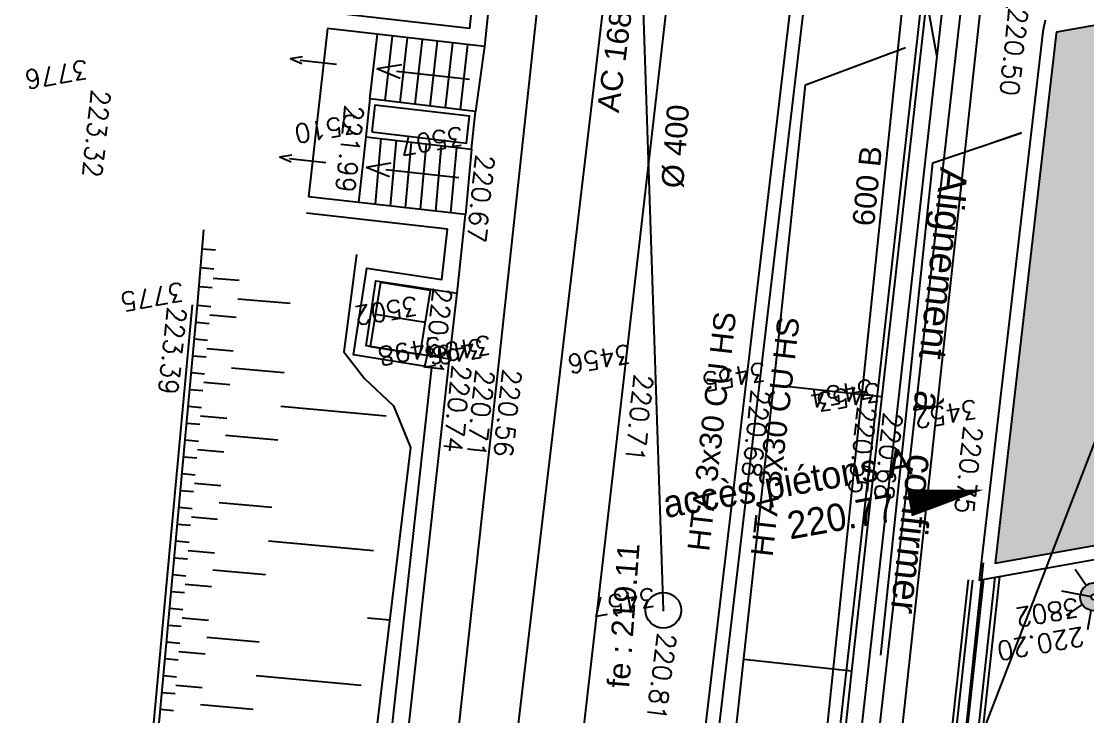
# Model space of a CAD drawing. Extents: x -2313930 to 3286427, y -3858277 to 2572692.
# Drawn here: x -11844 to -9903, y 1408 to 2674 of the extents above; entities that cross this region are included whole.
import ezdxf
from ezdxf.enums import TextEntityAlignment as Align
from ezdxf.lldxf.tags import DXFTag

# ---------------------------------------------------------------- set-up
doc = ezdxf.new("R2010")
doc.units = 0
for name, color, linetype, lineweight in [('_GAZELEC-RESERVATION 2', 132, 'Continuous', 18), ('Fond topo - P', 252, 'Continuous', 50), ('Fond topo - VOI', 252, 'Continuous', 25)]:
    doc.layers.add(name, color=color, linetype=linetype, lineweight=lineweight)
for name, color, linetype in [('AEP_SSL', 252, 'Continuous'), ('EDF_SSL', 252, 'Texte-Electricite'), ('Fond topo - AFF', 252, 'Continuous'), ('Fond topo - ALIGNEMENT_TXT', 252, 'Continuous'), ('Fond topo - ASS', 252, 'Continuous'), ('Fond topo - BAT_ANN', 252, 'Continuous'), ('Fond topo - CLO_MUR', 252, 'Continuous'), ('Fond topo - SIH', 252, 'Continuous'), ('Fond topo - TAL', 252, 'Continuous'), ('Fond topo - TAL_HAC', 252, 'Continuous'), ('Fond topo - Z_500', 252, 'Continuous'), ('GAZ_SSL', 252, 'Texte-GAZ'), ('prlm-VRD', 2, 'Continuous'), ('SA - bât A-B', 252, 'Continuous'), ('SA - clôture', 252, 'DIVISE2'), ('SA - ECL-réso', 252, 'Eclairage public'), ('SA - pouzzolane', 252, 'Continuous'), ('TELECOM_SSL', 252, 'Texte-Telecom'), ('UNITAIRE SSL', 252, 'UNITAIRE')]:
    doc.layers.add(name, color=color, linetype=linetype)
for name, color, linetype, plot in [('Fond topo - N', 252, 'Continuous', False), ('Fond topo - NCACHE', 252, 'Continuous', False), ('Fond topo - ZCACHE', 252, 'Continuous', False)]:
    doc.layers.add(name, color=color, linetype=linetype, plot=plot)
doc.styles.add('2000_ARIAL', font='arial.ttf', dxfattribs={"height": 0.4})
doc.styles.add('Arial', font='arial.ttf')
doc.styles.add('Lignes', font='arial.ttf', dxfattribs={"height": 0.35})
doc.styles.add('LignesA', font='arial.ttf', dxfattribs={"height": 0.35})
doc.styles.add('SIMPLEX', font='simplex_.ttf', dxfattribs={"height": 1.25})
doc.styles.add('TP-C_Autocad_Standard', font='simplex_.ttf', dxfattribs={"height": 1})
doc.styles.add('Tronçons', font='arial.ttf', dxfattribs={"height": 0.25})
tags = doc.linetypes.add('DIVISE2', pattern=[15.875, 6.35, -3.175, 0, -3.175, 0, -3.175]).pattern_tags.tags
tags[14:15] = [DXFTag(74, 4), DXFTag(75, 0), DXFTag(340, '0'), DXFTag(46, 0.0), DXFTag(50, 0.0), DXFTag(44, 0.0), DXFTag(45, 0.0)]
tags[12:13] = [DXFTag(74, 4), DXFTag(75, 0), DXFTag(340, '0'), DXFTag(46, 0.0), DXFTag(50, 0.0), DXFTag(44, 0.0), DXFTag(45, 0.0)]
tags[10:11] = [DXFTag(74, 4), DXFTag(75, 0), DXFTag(340, '0'), DXFTag(46, 0.0), DXFTag(50, 0.0), DXFTag(44, 0.0), DXFTag(45, 0.0)]
tags[8:9] = [DXFTag(74, 4), DXFTag(75, 0), DXFTag(340, '0'), DXFTag(46, 0.0), DXFTag(50, 0.0), DXFTag(44, 0.0), DXFTag(45, 0.0)]
tags[6:7] = [DXFTag(74, 4), DXFTag(75, 0), DXFTag(340, '0'), DXFTag(46, 0.0), DXFTag(50, 0.0), DXFTag(44, 0.0), DXFTag(45, 0.0)]
tags[4:5] = [DXFTag(74, 4), DXFTag(75, 0), DXFTag(340, '0'), DXFTag(46, 0.0), DXFTag(50, 0.0), DXFTag(44, 0.0), DXFTag(45, 0.0)]
tags = doc.linetypes.add('Eclairage public', pattern='A,5,-0.25,["ECL",Lignes,S=1,R=0,X=0,Y=-0.18],-1.25', length=6.5).pattern_tags.tags
tags[15:16] = [DXFTag(74, 4), DXFTag(75, 0), DXFTag(340, '0'), DXFTag(46, 0.0), DXFTag(50, 0.0), DXFTag(44, 0.0), DXFTag(45, 0.0)]
tags[4:5] = [DXFTag(74, 4), DXFTag(75, 0), DXFTag(340, '0'), DXFTag(46, 0.0), DXFTag(50, 0.0), DXFTag(44, 0.0), DXFTag(45, 0.0)]
tags = doc.linetypes.add('L16', pattern=[0.375, 0.3, -0.075]).pattern_tags.tags
tags[6:7] = [DXFTag(74, 4), DXFTag(75, 0), DXFTag(340, '0'), DXFTag(46, 0.0), DXFTag(50, 0.0), DXFTag(44, 0.0), DXFTag(45, 0.0)]
tags[4:5] = [DXFTag(74, 4), DXFTag(75, 0), DXFTag(340, '0'), DXFTag(46, 0.0), DXFTag(50, 0.0), DXFTag(44, 0.0), DXFTag(45, 0.0)]
tags = doc.linetypes.add('L8', pattern=[0.225, 0.15, -0.075]).pattern_tags.tags
tags[6:7] = [DXFTag(74, 4), DXFTag(75, 0), DXFTag(340, '0'), DXFTag(46, 0.0), DXFTag(50, 0.0), DXFTag(44, 0.0), DXFTag(45, 0.0)]
tags[4:5] = [DXFTag(74, 4), DXFTag(75, 0), DXFTag(340, '0'), DXFTag(46, 0.0), DXFTag(50, 0.0), DXFTag(44, 0.0), DXFTag(45, 0.0)]
tags = doc.linetypes.add('Texte-BT', pattern='A,5,-0.25,["BT",Lignes,S=1,R=0,X=0,Y=-0.18],-1.25', length=6.5).pattern_tags.tags
tags[15:16] = [DXFTag(74, 4), DXFTag(75, 0), DXFTag(340, '0'), DXFTag(46, 0.0), DXFTag(50, 0.0), DXFTag(44, 0.0), DXFTag(45, 0.0)]
tags[4:5] = [DXFTag(74, 4), DXFTag(75, 0), DXFTag(340, '0'), DXFTag(46, 0.0), DXFTag(50, 0.0), DXFTag(44, 0.0), DXFTag(45, 0.0)]
tags = doc.linetypes.add('Texte-Electricite', pattern='A,5,-0.25,["ELEC",Lignes,S=1,R=0,X=0,Y=-0.18],-1.25', length=6.5).pattern_tags.tags
tags[15:16] = [DXFTag(74, 4), DXFTag(75, 0), DXFTag(340, '0'), DXFTag(46, 0.0), DXFTag(50, 0.0), DXFTag(44, 0.0), DXFTag(45, 0.0)]
tags[4:5] = [DXFTag(74, 4), DXFTag(75, 0), DXFTag(340, '0'), DXFTag(46, 0.0), DXFTag(50, 0.0), DXFTag(44, 0.0), DXFTag(45, 0.0)]
tags = doc.linetypes.add('Texte-GAZ', pattern='A,5,-0.25,["GAZ",Lignes,S=1,R=0,X=0,Y=-0.18],-1.25', length=6.5).pattern_tags.tags
tags[15:16] = [DXFTag(74, 4), DXFTag(75, 0), DXFTag(340, '0'), DXFTag(46, 0.0), DXFTag(50, 0.0), DXFTag(44, 0.0), DXFTag(45, 0.0)]
tags[4:5] = [DXFTag(74, 4), DXFTag(75, 0), DXFTag(340, '0'), DXFTag(46, 0.0), DXFTag(50, 0.0), DXFTag(44, 0.0), DXFTag(45, 0.0)]
tags = doc.linetypes.add('Texte-HT', pattern='A,5,-0.25,["HT",Lignes,S=1,R=0,X=0,Y=-0.18],-1.25', length=6.5).pattern_tags.tags
tags[15:16] = [DXFTag(74, 4), DXFTag(75, 0), DXFTag(340, '0'), DXFTag(46, 0.0), DXFTag(50, 0.0), DXFTag(44, 0.0), DXFTag(45, 0.0)]
tags[4:5] = [DXFTag(74, 4), DXFTag(75, 0), DXFTag(340, '0'), DXFTag(46, 0.0), DXFTag(50, 0.0), DXFTag(44, 0.0), DXFTag(45, 0.0)]
tags = doc.linetypes.add('Texte-MT', pattern='A,5,-0.25,["MT",Lignes,S=1,R=0,X=0,Y=-0.18],-1.25', length=6.5).pattern_tags.tags
tags[15:16] = [DXFTag(74, 4), DXFTag(75, 0), DXFTag(340, '0'), DXFTag(46, 0.0), DXFTag(50, 0.0), DXFTag(44, 0.0), DXFTag(45, 0.0)]
tags[4:5] = [DXFTag(74, 4), DXFTag(75, 0), DXFTag(340, '0'), DXFTag(46, 0.0), DXFTag(50, 0.0), DXFTag(44, 0.0), DXFTag(45, 0.0)]
tags = doc.linetypes.add('Texte-Telecom', pattern='A,5,-0.25,["TEL",Lignes,S=1,R=0,X=0,Y=-0.18],-1.25', length=6.5).pattern_tags.tags
tags[15:16] = [DXFTag(74, 4), DXFTag(75, 0), DXFTag(340, '0'), DXFTag(46, 0.0), DXFTag(50, 0.0), DXFTag(44, 0.0), DXFTag(45, 0.0)]
tags[4:5] = [DXFTag(74, 4), DXFTag(75, 0), DXFTag(340, '0'), DXFTag(46, 0.0), DXFTag(50, 0.0), DXFTag(44, 0.0), DXFTag(45, 0.0)]
tags = doc.linetypes.add('Texte-TelecomA', pattern='A,5,-0.25,["TEL",LignesA,S=1,R=0,X=0,Y=-0.18],-1.25', length=6.5).pattern_tags.tags
tags[15:16] = [DXFTag(74, 4), DXFTag(75, 0), DXFTag(340, '0'), DXFTag(46, 0.0), DXFTag(50, 0.0), DXFTag(44, 0.0), DXFTag(45, 0.0)]
tags[4:5] = [DXFTag(74, 4), DXFTag(75, 0), DXFTag(340, '0'), DXFTag(46, 0.0), DXFTag(50, 0.0), DXFTag(44, 0.0), DXFTag(45, 0.0)]
tags = doc.linetypes.add('UNITAIRE', pattern='A,0.25,-0.2,0,-0.2,0.25,-0.3,["UNI",TP-C_Autocad_Standard,S=0.15,R=0,X=-0.1,Y=-0.05],-0.45', length=1.65).pattern_tags.tags
tags[23:24] = [DXFTag(74, 4), DXFTag(75, 0), DXFTag(340, '0'), DXFTag(46, 0.0), DXFTag(50, 0.0), DXFTag(44, 0.0), DXFTag(45, 0.0)]
tags[12:13] = [DXFTag(74, 4), DXFTag(75, 0), DXFTag(340, '0'), DXFTag(46, 0.0), DXFTag(50, 0.0), DXFTag(44, 0.0), DXFTag(45, 0.0)]
tags[10:11] = [DXFTag(74, 4), DXFTag(75, 0), DXFTag(340, '0'), DXFTag(46, 0.0), DXFTag(50, 0.0), DXFTag(44, 0.0), DXFTag(45, 0.0)]
tags[8:9] = [DXFTag(74, 4), DXFTag(75, 0), DXFTag(340, '0'), DXFTag(46, 0.0), DXFTag(50, 0.0), DXFTag(44, 0.0), DXFTag(45, 0.0)]
tags[6:7] = [DXFTag(74, 4), DXFTag(75, 0), DXFTag(340, '0'), DXFTag(46, 0.0), DXFTag(50, 0.0), DXFTag(44, 0.0), DXFTag(45, 0.0)]
tags[4:5] = [DXFTag(74, 4), DXFTag(75, 0), DXFTag(340, '0'), DXFTag(46, 0.0), DXFTag(50, 0.0), DXFTag(44, 0.0), DXFTag(45, 0.0)]

# ---------------------------------------------------------------- blocks, each defined once
blk = doc.blocks.new('Candélabre', base_point=(-13.426, -9.392))
for points in [[(-13.676, -9.392, -1), (-13.176, -9.392), (-13.376, -9.392, 1), (-13.476, -9.392)], [(-13.676, -9.392, -1), (-13.176, -9.392), (-13.376, -9.392, 1), (-13.476, -9.392)], [(-13.676, -9.392), (-13.476, -9.392, 1), (-13.376, -9.392), (-13.176, -9.392, -1)], [(-13.676, -9.392), (-13.476, -9.392, 1), (-13.376, -9.392), (-13.176, -9.392, -1)]]:
    blk.add_hatch(color=250).paths.add_polyline_path(points)
at = {"linetype": 'Continuous', "flags": 128}
for points in [[(-13.426, -9.142), (-13.426, -8.792)], [(-13.603, -9.215), (-13.85, -8.967)], [(-13.249, -9.215), (-13.002, -8.967)], [(-14.026, -9.392), (-13.676, -9.392)], [(-13.176, -9.392), (-12.826, -9.392)], [(-13.85, -9.816), (-13.603, -9.568)], [(-13.426, -9.992), (-13.426, -9.642)], [(-13.002, -9.816), (-13.249, -9.568)]]:
    blk.add_lwpolyline(points, dxfattribs=at)
for points in [[(-13.676, -9.392), (-13.476, -9.392, -1), (-13.376, -9.392), (-13.176, -9.392, 1)], [(-13.676, -9.392), (-13.476, -9.392, 1), (-13.376, -9.392), (-13.176, -9.392, -1)]]:
    blk.add_lwpolyline(points, format="xyb", close=True, dxfattribs=at)
blk = doc.blocks.new('AFF09')
at = {"ltscale": 2}
blk.add_line((0, -0.5), (0, 0.5), dxfattribs=at)
at = {"ltscale": 2, "flags": 128}
blk.add_lwpolyline([(-0.5, -0.5), (0.5, -0.5), (0.5, 0.5), (-0.5, 0.5)], close=True, dxfattribs=at)
blk = doc.blocks.new('ASS03')
at = {"ltscale": 2}
for radius in [0.5, 0.01]:
    blk.add_circle((0, 0), radius, dxfattribs=at)
blk = doc.blocks.new('ESC01')
at = {"ltscale": 2}
for p, q in [((1.338104, 0), (0, 0)), ((1.257547, 0.126415), (1.7, 0)), ((1.257547, -0.126415), (1.7, 0))]:
    blk.add_line(p, q, dxfattribs=at)
blk = doc.blocks.new('PTOPO')
at = {"layer": 'Fond topo - NCACHE', "style": 'SIMPLEX'}
blk.add_attdef('MAT', text='', height=0.34, dxfattribs=at).set_placement((0.1, -0.1), align=Align.TOP_LEFT)
at = {"layer": 'Fond topo - ZCACHE', "style": 'SIMPLEX'}
blk.add_attdef('ALT', (0.1, 0.1), '', height=0.34, dxfattribs=at)
blk = doc.blocks.new('A$C1F970F0F')
at = {"layer": 'SA - pouzzolane'}
h = blk.add_hatch(dxfattribs=at)
h.set_pattern_fill('GRANULATS3', color=256, scale=100, angle=-10.7236, style=0, pattern_type=2)
h.set_pattern_definition([(349.2763985886, (1566334396.51, -579968905.37), (116.8607592736, 79.6464873173), [5, -5, 10, -80]), (349.2763985886, (1566334358.14, -579968893.02), (116.8607592736, 79.6464873173), [25, -75]), (349.2763985886, (1566334354.16, -579968887.17), (116.8607592736, 79.6464873173), [25, -75]), (349.2763985886, (1566334403.02, -579968870.98), (116.8607592736, 79.6464873173), [5, -95]), (349.2763985886, (1566334355.76, -579968851.85), (116.8607592736, 79.6464873173), [15, -85]), (349.2763985886, (1566334356.69, -579968846.94), (116.8607592736, 79.6464873173), [15, -85]), (349.2763985886, (1566334416.57, -579968853.19), (116.8607592736, 79.6464873173), [30, -70]), (349.2763985886, (1566334412.59, -579968847.35), (116.8607592736, 79.6464873173), [30, -70]), (349.2763985886, (1566334389.88, -579968832.87), (116.8607592736, 79.6464873173), [10, -90]), (349.2763985886, (1566334395.73, -579968828.89), (116.8607592736, 79.6464873173), [5, -95]), (349.2763985886, (1566334353.37, -579968810.69), (116.8607592736, 79.6464873173), [5, -5, 5, -85]), (79.2763985886, (1566334349.65, -579968830.34), (-79.6464873173, 116.8607592736), [15, -85]), (79.2763985886, (1566334348.05, -579968865.66), (-79.6464873173, 116.8607592736), [5, -10, 5, -10, 20, -50]), (79.2763985886, (1566334369.04, -579968808.57), (-79.6464873173, 116.8607592736), [5, -95]), (79.2763985886, (1566334375.41, -579968855.57), (-79.6464873173, 116.8607592736), [5, -95]), (79.2763985886, (1566334384.97, -579968831.94), (-79.6464873173, 116.8607592736), [5, -95]), (79.2763985886, (1566334384.56, -579968887.84), (-79.6464873173, 116.8607592736), [10, -90]), (79.2763985886, (1566334388.55, -579968893.68), (-79.6464873173, 116.8607592736), [15, -85]), (79.2763985886, (1566334404.62, -579968835.66), (-79.6464873173, 116.8607592736), [10, -5, 10, -75]), (79.2763985886, (1566334403.95, -579968866.07), (-79.6464873173, 116.8607592736), [20, -80]), (79.2763985886, (1566334408.87, -579968867), (-79.6464873173, 116.8607592736), [10, -90]), (79.2763985886, (1566334412.18, -579968903.25), (-79.6464873173, 116.8607592736), [20, -80]), (79.2763985886, (1566334417.09, -579968904.18), (-79.6464873173, 116.8607592736), [15, -85]), (34.2763985886, (1566334378.72, -579968891.824), (18.6071359733, 98.2536232696), [7.071067, -134.35028923]), (34.2763985886, (1566334398.11, -579968870.05), (18.6071359733, 98.2536232696), [7.071067, -134.35028923]), (34.2763985886, (1566334410.726, -579968857.175), (18.6071359733, 98.2536232696), [7.071067, -134.35028923]), (34.2763985886, (1566334343.81, -579968834.324), (18.6071359733, 98.2536232696), [7.071067, -134.35028923]), (34.2763985886, (1566334357.356, -579968816.534), (18.6071359733, 98.2536232696), [7.071067, -134.35028923]), (34.2763985886, (1566334391.336, -579968878.95), (18.6071359733, 98.2536232696), [14.1421, -127.2792562]), (34.2763985886, (1566334413.256, -579968816.94), (18.6071359733, 98.2536232696), [14.1421, -127.2792562]), (124.2763985886, (1566334390.67, -579968909.35), (-98.2536232696, 18.6071359733), [14.1421, -127.2792562]), (124.2763985886, (1566334396.51, -579968905.37), (-98.2536232696, 18.6071359733), [14.1421, -127.2792562]), (124.2763985886, (1566334415.9, -579968883.6), (-98.2536232696, 18.6071359733), [14.1421, -127.2792562]), (124.2763985886, (1566334407.674, -579968846.42), (-98.2536232696, 18.6071359733), [14.1421, -127.2792562]), (124.2763985886, (1566334412.59, -579968847.35), (-98.2536232696, 18.6071359733), [14.1421, -127.2792562]), (124.2763985886, (1566334387.354, -579968873.104), (-98.2536232696, 18.6071359733), [21.2132, -120.2081562]), (124.2763985886, (1566334420.81, -579968884.53), (-98.2536232696, 18.6071359733), [21.2132, -120.2081562]), (124.2763985886, (1566334386.424, -579968878.02), (-98.2536232696, 18.6071359733), [28.28427, -113.1370862]), (124.2763985886, (1566334353.374, -579968810.69), (-98.2536232696, 18.6071359733), [28.28427, -113.1370862]), (124.2763985886, (1566334352.444, -579968815.604), (-98.2536232696, 18.6071359733), [28.28427, -113.1370862]), (124.2763985886, (1566334347.12, -579968870.574), (-98.2536232696, 18.6071359733), [7.071067, -134.35028923]), (124.2763985886, (1566334351.774, -579968846.01), (-98.2536232696, 18.6071359733), [7.071067, -134.35028923]), (15.8414497886, (1566334401.423, -579968906.3), (98.2536232204, -18.6071360143), [11.180339, -212.426458]), (15.8414497886, (1566334387.354, -579968873.104), (98.2536232204, -18.6071360143), [11.180339, -212.426458]), (15.8414497886, (1566334419.88, -579968889.44), (98.2536232204, -18.6071360143), [22.36068, -201.2461177]), (15.8414497886, (1566334420.813, -579968884.53), (98.2536232204, -18.6071360143), [22.36068, -201.2461177]), (52.7113474086, (1566334400.64, -579968829.82), (18.6071358638, 98.2536233854), [11.18, -111.8, 22.36, -78.26679774]), (52.7113474086, (1566334344.07, -579968859.82), (18.6071358638, 98.2536233854), [11.180339, -212.426458]), (52.7113474086, (1566334351.366, -579968901.91), (18.6071358638, 98.2536233854), [11.180339, -212.426458]), (52.7113474086, (1566334348.983, -579968860.75), (18.6071358638, 98.2536233854), [11.180339, -212.426458]), (52.7113474086, (1566334406.483, -579968825.84), (18.6071358638, 98.2536233854), [11.180339, -212.426458]), (52.7113474086, (1566334400.64, -579968829.82), (18.6071358638, 98.2536233854), [11.180339, -212.426458]), (52.7113474086, (1566334376.337, -579968850.66), (18.6071358638, 98.2536233854), [22.36068, -201.2461177]), (52.7113474086, (1566334371.425, -579968849.73), (18.6071358638, 98.2536233854), [22.36068, -201.2461177]), (105.8414497886, (1566334356.687, -579968846.94), (18.6071360143, 98.2536232204), [11.180339, -212.426458]), (105.8414497886, (1566334353.226, -579968892.085), (18.6071360143, 98.2536232204), [22.36068, -201.2461177]), (105.8414497886, (1566334354.157, -579968887.173), (18.6071360143, 98.2536232204), [22.36068, -201.2461177]), (142.7113474086, (1566334385.9, -579968827.03), (-98.2536233854, 18.6071358638), [22.36068, -201.2461177]), (142.7113474086, (1566334395.727, -579968828.89), (-98.2536233854, 18.6071358638), [33.5410196, -190.0657781])])
h.paths.add_polyline_path([(-8227, 3737.9), (-8608.6, 3676.4), (-8710.9, 4250.3), (-8338.8, 4316.6)], flags=16)
edge = h.paths.add_edge_path()
edge.add_line((-8077.6, 2206.7), (-8618.5, 2110.3))
edge.add_line((-8618.5, 2110.3), (-8665, 2365.5))
edge.add_line((-8665, 2365.5), (-9372.5, 2239.9))
edge.add_line((-9372.5, 2239.9), (-9326.9, 1984.1))
edge.add_line((-9326.9, 1984.1), (-10066.4, 1852.3))
edge.add_line((-10066.4, 1852.3), (-9954.5, 2817.4))
edge.add_line((-9954.5, 2817.4), (-9588.9, 2884))
edge.add_line((-9588.9, 2884), (-9706.1, 3541.7))
edge.add_line((-9706.1, 3541.7), (-9868.7, 3512.7))
edge.add_line((-9868.7, 3512.7), (-9836.5, 3771.5))
edge.add_line((-9836.5, 3771.5), (-9444.6, 3841.3))
edge.add_line((-9444.6, 3841.3), (-9570.5, 4547.8))
edge.add_arc((-8644.7, 3881.8), 1140.4, 123.1944, 144.2672, ccw=False)
edge.add_arc((-8627.9, 3890.7), 1142.3, 104.1134, 124.1451, ccw=False)
edge.add_line((-8906.5, 4998.6), (-8312.5, 5104.4))
edge.add_line((-8312.5, 5104.4), (-8208.1, 4518.6))
edge.add_line((-8208.1, 4518.6), (-7224.8, 4693.9))
edge.add_line((-7224.8, 4693.9), (-6988.4, 3367.8))
edge.add_line((-6988.4, 3367.8), (-8244, 3141))
edge.add_line((-8244, 3141), (-8077.6, 2206.7))
h.paths.add_polyline_path([(-8362, 4332.8), (-8388.3, 4480.4), (-8536, 4454.1), (-8512.5, 4310.5)], flags=16)
at = {"layer": 'AEP_SSL', "elevation": 0, "flags": 128}
for points in [[(-10890.7, -1224.8), (-10802.1, 430.3), (-10904.2, 777.7), (-10402.8, 5134.1), (-10036.7, 5902.9), (-10049.7, 6838.6), (-10065.2, 7383.4), (-10119.6, 7625.4)], [(-10285.7, 7578), (-10074.2, 5273), (-10086, 5088.8), (-10106.8, 4097.5), (-10416.2, 1132.3), (-10702.8, -1297.2)]]:
    blk.add_lwpolyline(points, dxfattribs=at)
at = {"layer": 'EDF_SSL', "linetype": 'Texte-BT', "elevation": 0, "flags": 128}
for points in [[(-10355.7, 43.8), (-10201.4, 1251.7), (-8720.3, 5090.7), (-8647.9, 5140.7), (-5813.5, 5655.5), (-5754.8, 5632.4), (-5714.2, 5669.5), (-2796.4, 6190), (-2733.2, 6173.9), (-2724.6, 6234.6), (-577, 8573.4), (-522.8, 8575.3), (1439.5, 9650), (1486.3, 9780.6), (3247.6, 10693.6), (3311.7, 10687), (3338.6, 10734), (5093.8, 11622.8), (5197.5, 11601.8)], [(-10644.8, -1090.3), (-9910.6, 5451.6), (-9787, 5988.9), (-9732.6, 6658.9)]]:
    blk.add_lwpolyline(points, dxfattribs=at)
at = {"layer": 'EDF_SSL', "linetype": 'Texte-MT', "elevation": 0, "flags": 128}
blk.add_lwpolyline([(-10605.2, -1087.2), (-9871, 5454.6), (-9813.1, 5614.5), (-9256.6, 5923.5), (-8799.1, 5646.6), (-8267.6, 5593.5), (-5762.1, 6081.9), (-4183.6, 6396.7), (-3539, 6692.7), (-2824.1, 6428.4), (-615.9, 6802.9), (-262.5, 8461.2), (-193.5, 8712.9), (139.2, 8893.7), (556, 9251.5), (1680.6, 9828.5)], dxfattribs=at)
at = {"layer": 'EDF_SSL', "linetype": 'Texte-HT', "elevation": 0, "flags": 128}
for points in [[(-10577, -1098), (-9834.3, 5453), (-9748.7, 6070.7), (-10923.7, 6169.4), (-11679.5, 5855)], [(-10714.9, 525.5), (-10333.3, 3756.6), (-10245.7, 5601.1), (-10249.5, 6014.9), (-10751.5, 5999), (-10982.6, 5985.1), (-11619.2, 5715.3)], [(-10690, 524.3), (-10304.5, 3793.7), (-10238.9, 4986.5), (-8369.9, 5276.1)]]:
    blk.add_lwpolyline(points, dxfattribs=at)
at = {"layer": 'Fond topo - ALIGNEMENT_TXT', "ltscale": 2, "flags": 128}
for points in [[(-10274.5, 1684.8), (-10179.6, 2580.8), (-10017.9, 2635.4)], [(-10017.9, 2635.4), (-10072.4, 2617)]]:
    blk.add_lwpolyline(points, dxfattribs=at)
at = {"layer": 'Fond topo - BAT_ANN', "ltscale": 2, "flags": 128}
for points in [[(-11281.6, 2825.3), (-11315.9, 2519.3)], [(-11204, 2697.2), (-11190.6, 2814.9)], [(-11176.6, 2694), (-11163.1, 2811.8)], [(-11149.1, 2690.7), (-11135.7, 2808.7)], [(-11121.7, 2687.5), (-11108.2, 2805.5)], [(-11094.3, 2684.3), (-11080.8, 2802.4)], [(-11066.8, 2681.1), (-11053.3, 2799.3)], [(-11039.4, 2677.9), (-11025.9, 2796.1)], [(-10995.8, 2792.7), (-11011.9, 2674.7)], [(-11211.5, 2628.4), (-11225.1, 2508.9)], [(-11184.1, 2625.2), (-11194.8, 2505.5)], [(-11156.6, 2622), (-11167.3, 2502.3)], [(-11129.2, 2618.8), (-11139.9, 2499.2)], [(-11101.7, 2615.6), (-11112.4, 2496.1)], [(-11074.3, 2612.4), (-11085, 2492.9)], [(-11046.8, 2609.1), (-11057.5, 2489.8)], [(-11019.4, 2605.9), (-11030, 2486.7)]]:
    blk.add_lwpolyline(points, dxfattribs=at)
at = {"layer": 'Fond topo - CLO_MUR', "ltscale": 2, "flags": 128}
blk.add_lwpolyline([(-11278.2, 2855.1), (-11022.5, 2825.9), (-10955.5, 3473.2), (-10933.4, 3693.7), (-10909, 4433.8), (-10893.4, 4877.4, 0.026907), (-10895.2, 4975.8, 0.382646), (-10918.3, 4998.1, 0.006707), (-11008.2, 5000.2), (-11007.9, 5030.2, -0.006707), (-10917.2, 5028.1, -0.382646), (-10865.3, 4978, -0.026907), (-10863.4, 4876.3), (-10879, 4432.8), (-10903.4, 3691.8), (-10925.6, 3470.2), (-10995.8, 2792.7), (-11281.6, 2825.3)], format="xyb", dxfattribs=at)
for points in [[(-11211.5, 2628.4), (-11019.4, 2605.9), (-11011.9, 2674.7), (-11204, 2697.2)], [(-11200.5, 2637.2), (-11028.2, 2617), (-11022.9, 2665.9), (-11195.2, 2686.1)]]:
    blk.add_lwpolyline(points, close=True, dxfattribs=at)
for points in [[(-11483, -982.2), (-11437.1, -748.6), (-11369.9, -383), (-11299.3, 68.5), (-11227.4, 706.6), (-11059.4, 2223.6), (-11045.4, 2344.1), (-11030, 2486.7), (-11315.9, 2519.3)], [(-11512.5, -976.4), (-11466.6, -743), (-11399.5, -378), (-11329.1, 72.5), (-11257.2, 710), (-11091.2, 2208.5), (-11233.7, 2231.4), (-11209.9, 2389.2), (-11073, 2368.5), (-11063.1, 2460.2), (-11319.3, 2489.5)], [(-11059.4, 2223.6), (-11210.9, 2248), (-11193.1, 2366.4), (-11045.4, 2344.1)], [(-10058.3, 1828.3), (-10118.4, 1281.8), (-10177.1, 722.2)], [(-10115.3, 1822.3), (-10174.1, 1287.8), (-10239.4, 665.1)]]:
    blk.add_lwpolyline(points, dxfattribs=at)
at = {"layer": 'Fond topo - CLO_MUR', "linetype": 'L8', "ltscale": 2, "flags": 128}
for points in [[(-10066.6, 1826.9), (-10126.4, 1282.7), (-10185.2, 721.7)], [(-10107.3, 1821.7), (-10166.2, 1286.9), (-10231, 668.6)]]:
    blk.add_lwpolyline(points, dxfattribs=at)
at = {"layer": 'Fond topo - CLO_MUR', "linetype": 'L16', "ltscale": 2, "flags": 128}
blk.add_lwpolyline([(-10087.1, 1823.2), (-10143.1, 1313.4), (-10210.6, 669.9)], dxfattribs=at)
at = {"layer": 'Fond topo - SIH', "linetype": 'L16', "ltscale": 2, "flags": 128}
for points in [[(-10813, -882), (-10753.5, -395.5), (-10692.4, 127.1), (-10634.8, 666.8), (-10468.9, 2177.1), (-10411.1, 2722.9), (-10229.6, 2791.1)], [(-10468.9, 2177.1), (-10272.7, 2155.7)], [(-10327.3, 1655.7), (-10523.8, 1677.3)]]:
    blk.add_lwpolyline(points, dxfattribs=at)
at = {"layer": 'Fond topo - TAL', "ltscale": 2, "flags": 128}
blk.add_lwpolyline([(-11809.9, -896.6), (-11602.4, 1403.1), (-11517.8, 2321.8), (-11506.6, 2459)], dxfattribs=at)
at = {"layer": 'Fond topo - TAL', "linetype": 'L8', "ltscale": 2, "flags": 128}
blk.add_lwpolyline([(-11228.3, 2414), (-11251.8, 2236.9), (-11214.2, 2188.5), (-11161.1, 2138.5), (-11130.2, 2063.2), (-11291.6, 727.7), (-11318.1, 509.9), (-11380.2, 44), (-11456.7, -522.4), (-11561.8, -972.3)], dxfattribs=at)
at = {"layer": 'Fond topo - TAL_HAC', "ltscale": 2}
for p, q in [((-11509.4, 2424.7), (-11485.4, 2422.8)), ((-11512.2, 2390.4), (-11488.2, 2388.4)), ((-11489.7, 2371.3), (-11441.8, 2367.4)), ((-11515, 2356.1), (-11491.1, 2354.1)), ((-11444.6, 2333.7), (-11349, 2325.5)), ((-11517.8, 2321.8), (-11493.9, 2319.7)), ((-11520.6, 2291.1), (-11496.7, 2288.9)), ((-11495.3, 2304.3), (-11447.5, 2300)), ((-11523.4, 2260.5), (-11499.5, 2258.3)), ((-11500.9, 2243), (-11453.1, 2238.6)), ((-11526.2, 2229.9), (-11502.3, 2227.7)), ((-11529.1, 2199.3), (-11505.2, 2197.1)), ((-11456, 2208), (-11360.4, 2199.2)), ((-11506.6, 2181.8), (-11458.8, 2177.4)), ((-11531.9, 2168.6), (-11508, 2166.4)), ((-11534.7, 2138), (-11510.8, 2135.8)), ((-11366, 2137.9), (-11174.8, 2120.3)), ((-11512.2, 2120.5), (-11464.4, 2116.1)), ((-11537.5, 2107.4), (-11513.6, 2105.2)), ((-11540.3, 2076.8), (-11516.4, 2074.6)), ((-11467.2, 2085.5), (-11371.6, 2076.7)), ((-11517.8, 2059.3), (-11470, 2054.9)), ((-11543.2, 2046.2), (-11519.3, 2044)), ((-11546, 2015.5), (-11522.1, 2013.3)), ((-11548.8, 1984.9), (-11524.9, 1982.7)), ((-11523.5, 1998), (-11475.7, 1993.6)), ((-11478.5, 1963), (-11382.9, 1954.2)), ((-11551.6, 1954.3), (-11527.7, 1952.1)), ((-11554.4, 1923.7), (-11530.5, 1921.5)), ((-11529.1, 1936.8), (-11481.3, 1932.4)), ((-11557.2, 1893), (-11533.3, 1890.8)), ((-11388.5, 1892.9), (-11197.4, 1875.3)), ((-11534.8, 1875.5), (-11487, 1871.1)), ((-11560.1, 1862.4), (-11536.2, 1860.2)), ((-11562.9, 1831.8), (-11539, 1829.6)), ((-11489.8, 1840.5), (-11394.2, 1831.7)), ((-11540.4, 1814.3), (-11492.6, 1809.9)), ((-11565.7, 1801.2), (-11541.8, 1799)), ((-11568.5, 1770.5), (-11544.6, 1768.3)), ((-11546, 1753), (-11498.2, 1748.6)), ((-11208.6, 1752.9), (-11168.1, 1749.1)), ((-11571.3, 1739.9), (-11547.4, 1737.7)), ((-11574.2, 1709.3), (-11550.3, 1707.1)), ((-11501.1, 1718), (-11405.5, 1709.2)), ((-11551.7, 1691.8), (-11503.9, 1687.4)), ((-11577, 1678.7), (-11553.1, 1676.5)), ((-11579.8, 1648.1), (-11555.9, 1645.9)), ((-11557.3, 1630.5), (-11509.5, 1626.1)), ((-11411.1, 1648), (-11219.9, 1630.4)), ((-11582.6, 1617.4), (-11558.7, 1615.2)), ((-11512.3, 1595.5), (-11416.7, 1586.7)), ((-11585.4, 1586.8), (-11561.5, 1584.6))]:
    blk.add_line(p, q, dxfattribs=at)
at = {"layer": 'Fond topo - VOI', "ltscale": 2, "flags": 128}
blk.add_lwpolyline([(-10597.5, 5618.1), (-10661, 5049.8), (-10724.7, 4459.2), (-10835, 3463.9), (-10968.8, 2225.9), (-11135.3, 714), (-11202.2, 118.6, -0.018575), (-11279.3, -394.2, 0.004565), (-11387.9, -1000.9)], format="xyb", dxfattribs=at)
for points in [[(-10136.9, 3376.1), (-10149.9, 3239.6), (-10191.2, 2877.2), (-10273.7, 2146.3), (-10327.3, 1655.7), (-10416.3, 833.2), (-10432.2, 678.9), (-10521.6, -92.9), (-10637.8, -1079)], [(-10191.2, 2877.2), (-10173.1, 2776.8)], [(-11527.7, 2322.6), (-11612.3, 1404), (-11819.9, -895.7)]]:
    blk.add_lwpolyline(points, dxfattribs=at)
at = {"layer": 'GAZ_SSL', "elevation": 0, "flags": 128}
blk.add_lwpolyline([(-11201.4, -699.5), (-10544.3, 4849.5)], dxfattribs=at)
at = {"layer": 'SA - bât A-B', "ltscale": 2.54, "elevation": 0, "flags": 128}
for points in [[(-9975.3, 2840.6), (-9979.5, 2819.9), (-10095.1, 1821.8), (-10079.1, 1824.6), (-9297.9, 1963.8)], [(-9627.2, 2877.2), (-9954.2, 2818.9), (-9954.8, 2815.9), (-10066.4, 1852.3), (-9326.9, 1984.1)]]:
    blk.add_lwpolyline(points, dxfattribs=at)
at = {"layer": 'SA - bât A-B', "elevation": 0, "flags": 128}
blk.add_lwpolyline([(-10222.4, 1962.1, 50, 0, 0), (-10088.1, 1986, 0, 0, 0)], format="xyseb", dxfattribs=at)
at = {"layer": 'SA - clôture', "ltscale": 0.12, "elevation": 0, "flags": 128}
blk.add_lwpolyline([(-10205.5, 718.9), (-10087.6, 1853.3)], dxfattribs=at)
at = {"layer": 'TELECOM_SSL', "linetype": 'Texte-TelecomA', "elevation": 0, "flags": 128}
blk.add_lwpolyline([(-10511.1, -982.4), (-9947.5, 4198.4, 0.105936), (-10040.5, 7648)], format="xyb", dxfattribs=at)
at = {"layer": 'UNITAIRE SSL', "ltscale": 2, "elevation": 0, "flags": 128}
blk.add_lwpolyline([(-10670, 1767.4), (-10839.1, 6842.2)], dxfattribs=at)
at = {"layer": 'Fond topo - AFF', "ltscale": 2, "xscale": 118, "yscale": 91.99999999999999, "zscale": 99.99999999999997, "rotation": 80.85854440519543}
blk.add_blockref('AFF09', (-11148.7, 2297.7), dxfattribs=at)
at = {"layer": 'Fond topo - ASS', "ltscale": 2, "xscale": 65, "yscale": 65, "zscale": 99.99999999999997, "rotation": 78.40252969303506}
blk.add_blockref('ASS03', (-10670.1, 1766.7), dxfattribs=at)
at = {"layer": 'Fond topo - BAT_ANN', "ltscale": 2, "zscale": 99.99999999999997, "rotation": 173.7160534505125}
for p, xscale, yscale in [((-11264.7, 2760.8), 49.99999999999999, 49.99999999999999), ((-11022.7, 2733.3), 99.99999999999997, 99.99999999999997), ((-11284.2, 2581.8), 49.99999999999999, 49.99999999999999), ((-11042.2, 2554.2), 99.99999999999997, 99.99999999999997)]:
    blk.add_blockref('ESC01', p, dxfattribs=dict(at, xscale=xscale, yscale=yscale))
at = {"layer": 'Fond topo - P', "ltscale": 2}
ref = blk.add_blockref('PTOPO', (-9986.1, 2863.7), dxfattribs=dict(at, xscale=99.99999999999994, yscale=99.99999999999994, zscale=99.99999999999994, rotation=190.0656205306617))
ref.add_attrib('MAT', '3447', dxfattribs={"layer": 'Fond topo - N', "color": 0, "ltscale": 2, "height": 34, "rotation": 190.0656, "style": 'SIMPLEX'}).set_placement((-9997.6, 2871.8), align=Align.TOP_LEFT)
ref.add_attrib('ALT', '220.50', (-10040.6, 2864.3), dxfattribs={"layer": 'Fond topo - Z_500', "color": 0, "ltscale": 2, "height": 34, "rotation": 263.9174, "style": 'SIMPLEX'})
ref = blk.add_blockref('PTOPO', (-11702.3, 2727.2), dxfattribs=dict(at, xscale=99.99999999999994, yscale=99.99999999999994, zscale=99.99999999999994, rotation=190.0656205306617))
ref.add_attrib('MAT', '3776', dxfattribs={"layer": 'Fond topo - N', "color": 0, "ltscale": 2, "height": 34, "rotation": 190.0656, "style": 'SIMPLEX'}).set_placement((-11713.8, 2735.3), align=Align.TOP_LEFT)
ref.add_attrib('ALT', '223.32', (-11710.3, 2715.6), dxfattribs={"layer": 'Fond topo - Z_500', "color": 0, "ltscale": 2, "height": 34, "rotation": 263.9174, "style": 'SIMPLEX'})
ref = blk.add_blockref('PTOPO', (-11211.5, 2628.4), dxfattribs=dict(at, xscale=99.99999999999994, yscale=99.99999999999994, zscale=99.99999999999994, rotation=190.0656205306617))
ref.add_attrib('MAT', '3510', dxfattribs={"layer": 'Fond topo - N', "color": 0, "ltscale": 2, "height": 34, "rotation": 190.0656, "style": 'SIMPLEX'}).set_placement((-11223.1, 2636.5), align=Align.TOP_LEFT)
ref.add_attrib('ALT', '221.99', (-11249.2, 2688), dxfattribs={"layer": 'Fond topo - Z_500', "color": 0, "ltscale": 2, "height": 34, "rotation": 263.9174, "style": 'SIMPLEX'})
ref = blk.add_blockref('PTOPO', (-11019.4, 2605.9), dxfattribs=dict(at, xscale=99.99999999999994, yscale=99.99999999999994, zscale=99.99999999999994, rotation=190.0656205306617))
ref.add_attrib('MAT', '3507', dxfattribs={"layer": 'Fond topo - N', "color": 0, "ltscale": 2, "height": 34, "rotation": 190.0656, "style": 'SIMPLEX'}).set_placement((-11031, 2614), align=Align.TOP_LEFT)
ref.add_attrib('ALT', '220.67', (-11010.9, 2597.4), dxfattribs={"layer": 'Fond topo - Z_500', "color": 0, "ltscale": 2, "height": 34, "rotation": 263.9174, "style": 'SIMPLEX'})
ref = blk.add_blockref('PTOPO', (-11527.7, 2322.6), dxfattribs=dict(at, xscale=99.99999999999994, yscale=99.99999999999994, zscale=99.99999999999994, rotation=190.0656205306617))
ref.add_attrib('MAT', '3775', dxfattribs={"layer": 'Fond topo - N', "color": 0, "ltscale": 2, "height": 34, "rotation": 190.0656, "style": 'SIMPLEX'}).set_placement((-11539.3, 2330.7), align=Align.TOP_LEFT)
ref.add_attrib('ALT', '223.39', (-11571.9, 2320.3), dxfattribs={"layer": 'Fond topo - Z_500', "color": 0, "ltscale": 2, "height": 34, "rotation": 263.9174, "style": 'SIMPLEX'})
ref = blk.add_blockref('PTOPO', (-11102.3, 2296.9), dxfattribs=dict(at, xscale=99.99999999999994, yscale=99.99999999999994, zscale=99.99999999999994, rotation=190.0656205306617))
ref.add_attrib('MAT', '3502', dxfattribs={"layer": 'Fond topo - N', "color": 0, "ltscale": 2, "height": 34, "rotation": 190.0656, "style": 'SIMPLEX'}).set_placement((-11113.9, 2305), align=Align.TOP_LEFT)
ref.add_attrib('ALT', '220.91', (-11088.5, 2355.4), dxfattribs={"layer": 'Fond topo - Z_500', "color": 0, "ltscale": 2, "height": 34, "rotation": 263.9174, "style": 'SIMPLEX'})
ref = blk.add_blockref('PTOPO', (-11059.4, 2223.6), dxfattribs=dict(at, xscale=99.99999999999994, yscale=99.99999999999994, zscale=99.99999999999994, rotation=190.0656205306617))
ref.add_attrib('MAT', '3498', dxfattribs={"layer": 'Fond topo - N', "color": 0, "ltscale": 2, "height": 34, "rotation": 190.0656, "style": 'SIMPLEX'}).set_placement((-11070.9, 2231.7), align=Align.TOP_LEFT)
ref.add_attrib('ALT', '220.74', (-11053.8, 2214.7), dxfattribs={"layer": 'Fond topo - Z_500', "color": 0, "ltscale": 2, "height": 34, "rotation": 263.9174, "style": 'SIMPLEX'})
ref = blk.add_blockref('PTOPO', (-10982.6, 2219.9), dxfattribs=dict(at, xscale=99.99999999999994, yscale=99.99999999999994, zscale=99.99999999999994, rotation=190.0656205306617))
ref.add_attrib('MAT', '3497', dxfattribs={"layer": 'Fond topo - N', "color": 0, "ltscale": 2, "height": 34, "rotation": 190.0656, "style": 'SIMPLEX'}).set_placement((-10994.2, 2228), align=Align.TOP_LEFT)
ref.add_attrib('ALT', '220.71', (-11011.1, 2206.3), dxfattribs={"layer": 'Fond topo - Z_500', "color": 0, "ltscale": 2, "height": 34, "rotation": 263.9174, "style": 'SIMPLEX'})
ref = blk.add_blockref('PTOPO', (-10968.8, 2225.9), dxfattribs=dict(at, xscale=99.99999999999994, yscale=99.99999999999994, zscale=99.99999999999994, rotation=190.0656205306617))
ref.add_attrib('MAT', '3496', dxfattribs={"layer": 'Fond topo - N', "color": 0, "ltscale": 2, "height": 34, "rotation": 190.0656, "style": 'SIMPLEX'}).set_placement((-10980.4, 2234), align=Align.TOP_LEFT)
ref.add_attrib('ALT', '220.56', (-10961.9, 2207.2), dxfattribs={"layer": 'Fond topo - Z_500', "color": 0, "ltscale": 2, "height": 34, "rotation": 263.9174, "style": 'SIMPLEX'})
ref = blk.add_blockref('PTOPO', (-10714.5, 2209.4), dxfattribs=dict(at, xscale=99.99999999999994, yscale=99.99999999999994, zscale=99.99999999999994, rotation=190.0656205306617))
ref.add_attrib('MAT', '3456', dxfattribs={"layer": 'Fond topo - N', "color": 0, "ltscale": 2, "height": 34, "rotation": 190.0656, "style": 'SIMPLEX'}).set_placement((-10726.1, 2217.5), align=Align.TOP_LEFT)
ref.add_attrib('ALT', '220.71', (-10722.6, 2197.8), dxfattribs={"layer": 'Fond topo - Z_500', "color": 0, "ltscale": 2, "height": 34, "rotation": 263.9174, "style": 'SIMPLEX'})
ref = blk.add_blockref('PTOPO', (-10468.9, 2177.1), dxfattribs=dict(at, xscale=99.99999999999994, yscale=99.99999999999994, zscale=99.99999999999994, rotation=190.0656205306617))
ref.add_attrib('MAT', '3455', dxfattribs={"layer": 'Fond topo - N', "color": 0, "ltscale": 2, "height": 34, "rotation": 190.0656, "style": 'SIMPLEX'}).set_placement((-10480.5, 2185.2), align=Align.TOP_LEFT)
ref.add_attrib('ALT', '220.68', (-10509.6, 2170.1), dxfattribs={"layer": 'Fond topo - Z_500', "color": 0, "ltscale": 2, "height": 34, "rotation": 263.9174, "style": 'SIMPLEX'})
ref = blk.add_blockref('PTOPO', (-10273.7, 2146.3), dxfattribs=dict(at, xscale=99.99999999999994, yscale=99.99999999999994, zscale=99.99999999999994, rotation=190.0656205306617))
ref.add_attrib('MAT', '3454', dxfattribs={"layer": 'Fond topo - N', "color": 0, "ltscale": 2, "height": 34, "rotation": 190.0656, "style": 'SIMPLEX'}).set_placement((-10285.3, 2154.4), align=Align.TOP_LEFT)
ref.add_attrib('ALT', '220.55', (-10316.2, 2138.9), dxfattribs={"layer": 'Fond topo - Z_500', "color": 0, "ltscale": 2, "height": 34, "rotation": 263.9174, "style": 'SIMPLEX'})
ref = blk.add_blockref('PTOPO', (-10260.7, 2140.1), dxfattribs=dict(at, xscale=99.99999999999994, yscale=99.99999999999994, zscale=99.99999999999994, rotation=190.0656205306617))
ref.add_attrib('MAT', '3453', dxfattribs={"layer": 'Fond topo - N', "color": 0, "ltscale": 2, "height": 34, "rotation": 190.0656, "style": 'SIMPLEX'}).set_placement((-10272.3, 2148.2), align=Align.TOP_LEFT)
ref.add_attrib('ALT', '220.68', (-10268.8, 2128.5), dxfattribs={"layer": 'Fond topo - Z_500', "color": 0, "ltscale": 2, "height": 34, "rotation": 263.9174, "style": 'SIMPLEX'})
ref = blk.add_blockref('PTOPO', (-10083.8, 2109), dxfattribs=dict(at, xscale=99.99999999999994, yscale=99.99999999999994, zscale=99.99999999999994, rotation=190.0656205306617))
ref.add_attrib('MAT', '3452', dxfattribs={"layer": 'Fond topo - N', "color": 0, "ltscale": 2, "height": 34, "rotation": 190.0656, "style": 'SIMPLEX'}).set_placement((-10095.4, 2117.1), align=Align.TOP_LEFT)
ref.add_attrib('ALT', '220.75', (-10122.7, 2103.5), dxfattribs={"layer": 'Fond topo - Z_500', "color": 0, "ltscale": 2, "height": 34, "rotation": 263.9174, "style": 'SIMPLEX'})
ref = blk.add_blockref('PTOPO', (-10670.1, 1766.7), dxfattribs=dict(at, xscale=99.99999999999994, yscale=99.99999999999994, zscale=99.99999999999994, rotation=190.0656205306617))
ref.add_attrib('MAT', '3457', dxfattribs={"layer": 'Fond topo - N', "color": 0, "ltscale": 2, "height": 34, "rotation": 190.0656, "style": 'SIMPLEX'}).set_placement((-10681.7, 1774.8), align=Align.TOP_LEFT)
ref.add_attrib('ALT', '220.81', (-10680, 1727.2), dxfattribs={"layer": 'Fond topo - Z_500', "color": 0, "ltscale": 2, "height": 34, "rotation": 262.7403, "style": 'SIMPLEX'})
ref = blk.add_blockref('PTOPO', (-9899.2, 1747.9), dxfattribs=dict(at, xscale=99.99999999999994, yscale=99.99999999999994, zscale=99.99999999999994, rotation=190.0656205306617))
ref.add_attrib('MAT', '3802', dxfattribs={"layer": 'Fond topo - N', "color": 0, "ltscale": 2, "height": 34, "rotation": 190.0656, "style": 'SIMPLEX'}).set_placement((-9910.7, 1756), align=Align.TOP_LEFT)
ref.add_attrib('ALT', '220.20', (-9907.2, 1736.3), dxfattribs={"layer": 'Fond topo - Z_500', "color": 0, "ltscale": 2, "height": 34, "rotation": 190.0656, "style": 'SIMPLEX'})
at = {"layer": 'SA - ECL-réso', "linetype": 'ByBlock', "xscale": 99.99999999999999, "yscale": 99.99999999999999, "zscale": 99.99999999999999, "rotation": 349.2763985886067}
blk.add_blockref('Candélabre', (-9886.5, 1791), dxfattribs=at)
at = {"layer": 'AEP_SSL', "style": 'Tronçons'}
blk.add_text('600 B', height=40, rotation=84.2504, dxfattribs=at).set_placement((-10286.5, 2464.3))
at = {"layer": 'EDF_SSL', "style": 'Tronçons'}
for p in [(-10586.7, 1872.5), (-10471.4, 1862.9)]:
    blk.add_text('HTA 3x30 CU HS', height=40, rotation=83.5239, dxfattribs=at).set_placement(p)
at = {"layer": 'Fond topo - ALIGNEMENT_TXT', "style": '2000_ARIAL', "width": 1.001}
blk.add_text('Alignement   à    confirmer                                                                                            ', height=50, rotation=263.5774, dxfattribs=at).set_placement((-10165.5, 2574.3))
at = {"layer": 'GAZ_SSL', "style": 'Tronçons'}
blk.add_text('AC 168 68', height=40, rotation=82.5691, dxfattribs=at).set_placement((-10751.3, 2671))
at = {"layer": 'SA - bât A-B', "style": 'Arial', "width": 0.9274}
for s, p in [('accès piétons A', (-10665.7, 1934.5)), ('220.77', (-10439.6, 1895.5))]:
    blk.add_text(s, height=50, rotation=10.0652, dxfattribs=at).set_placement(p)
at = {"layer": 'UNITAIRE SSL', "style": 'Tronçons'}
for s, p in [('Ø 400', (-10634.1, 2533.7)), ('fe : 219.11', (-10732.3, 1624))]:
    blk.add_text(s, height=40, rotation=85.8268, dxfattribs=at).set_placement(p)

msp = doc.modelspace()

# ---------------------------------------------------------------- linework, layer by layer
at = {"layer": '_GAZELEC-RESERVATION 2'}
msp.add_circle((486248.48, -227485.963), 2800178.149, dxfattribs=at)

# ---------------------------------------------------------------- block references
at = {"layer": 'prlm-VRD'}
msp.add_blockref('A$C1F970F0F', (-5.73, -165.002), dxfattribs=at)

doc.saveas('drawing.dxf')
